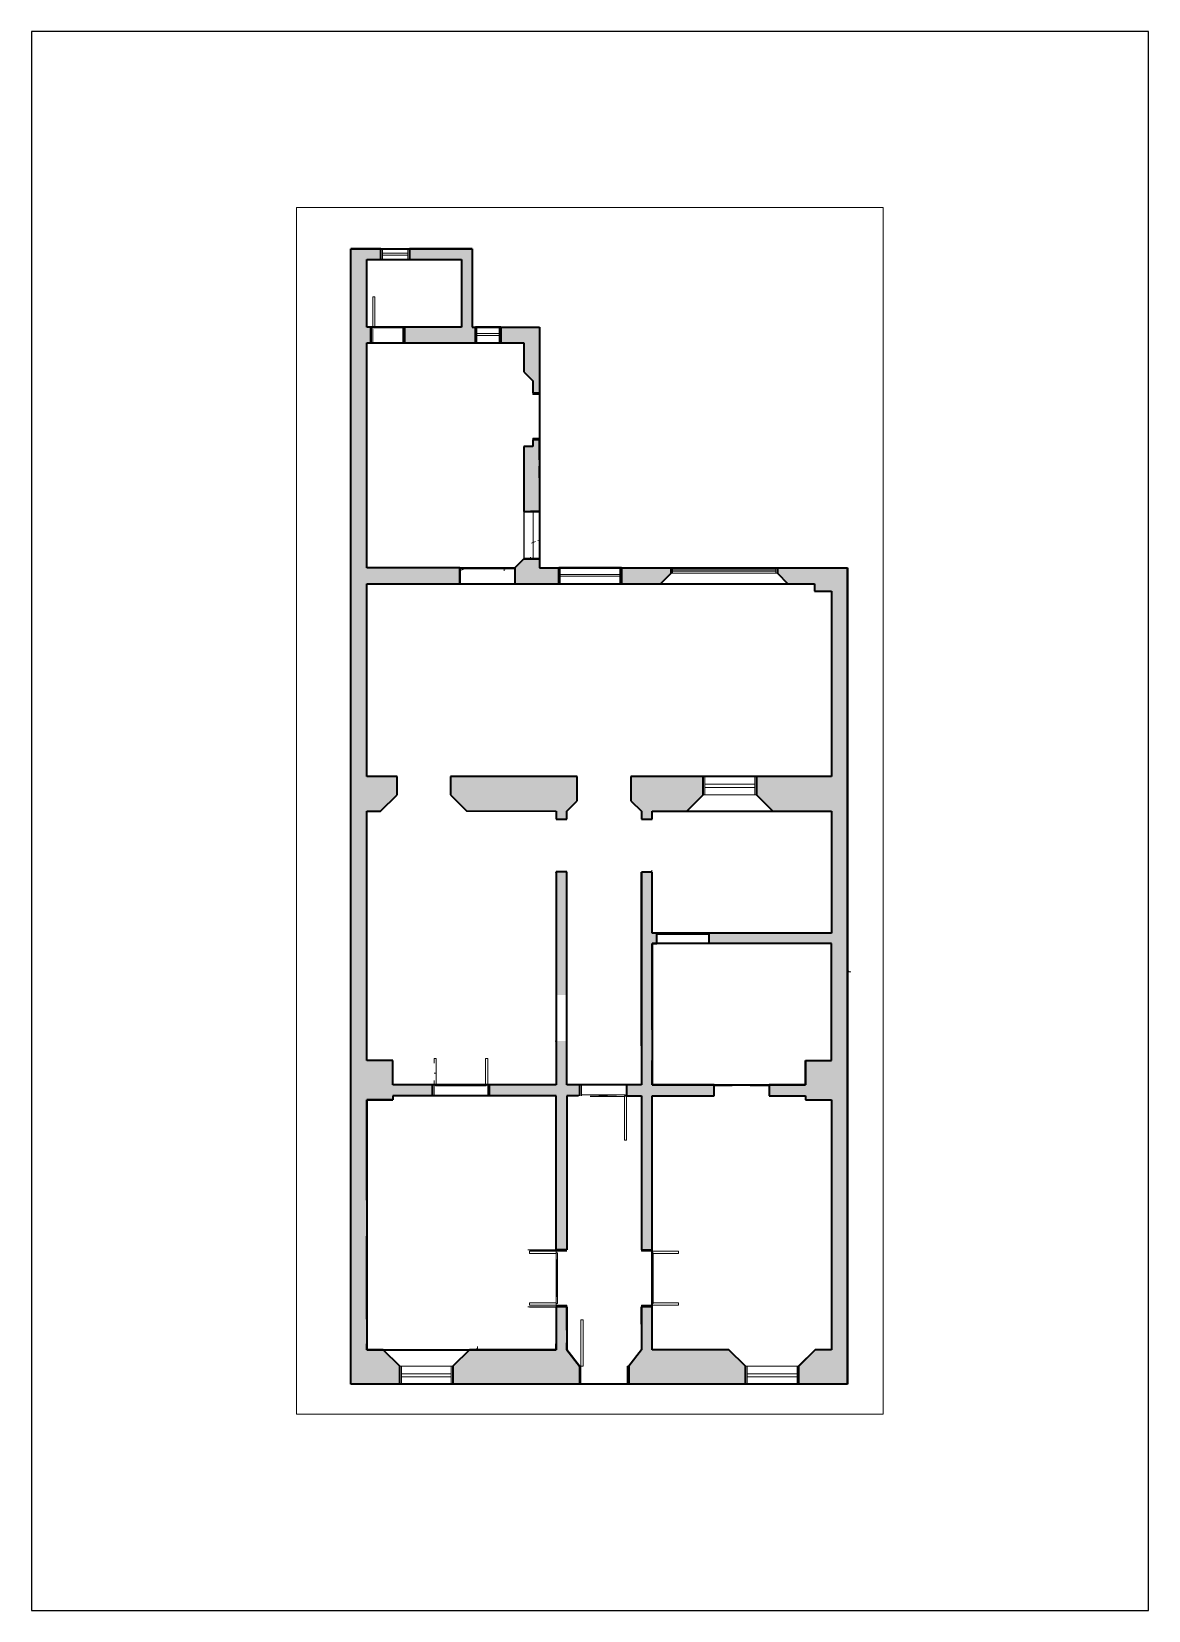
# Paper-space layout 'Layout1' of a CAD drawing. Header units: millimetres. Extents: x 64 to 274, y 59 to 356.
# The model-space entities are those that its viewports show. They can reach past a viewport. Long polylines and large blocks are cut down to what shows.
import ezdxf

# ---------------------------------------------------------------- set-up
doc = ezdxf.new("R2010")
doc.units = ezdxf.units.MM
for name, color, linetype, lineweight in [('A-ALV-___-___-EXI', 250, 'Continuous', 35), ('A-JAN-___-___-EXI', 250, 'Continuous', 25), ('A-POR-___-___-EXI', 250, 'Continuous', 25)]:
    doc.layers.add(name, color=color, linetype=linetype, lineweight=lineweight)

# ---------------------------------------------------------------- blocks, each defined once
blk = doc.blocks.new('SVG - A4-22916376-Não nomeada')
at = {"layer": 'A-JAN-___-___-EXI'}
for p, q in [((64.29, 356.5), (64.29, 59.5)), ((274.29, 356.5), (64.29, 356.5)), ((274.29, 59.5), (274.29, 356.5)), ((64.29, 59.5), (274.29, 59.5))]:
    blk.add_line(p, q, dxfattribs=at)

msp = doc.modelspace()

# ---------------------------------------------------------------- hatches: boundary and pattern name
at = {"layer": 'A-ALV-___-___-EXI'}
h = msp.add_hatch(color=11, dxfattribs=at)
h.paths.add_polyline_path([(6686, -37680), (7604, -37680), (7604, -37341), (7294, -37031), (6986, -37031), (6986, -32330), (7476, -32330), (7476, -32252), (8220, -32252), (8220, -32051), (7476, -32051), (7476, -31590), (6986, -31590), (6986, -26902), (7245, -26902), (7556, -26591), (7556, -26251), (6986, -26251), (6986, -22622), (8735, -22622), (8735, -22322), (6986, -22322), (6986, -18093), (7064, -18093), (7064, -17793), (6986, -17793), (6986, -16524), (7246, -16524), (7246, -16322), (6686, -16322), (6686, -32568)])
h.paths.add_polyline_path([(8604, -37680), (10983, -37680), (10983, -37341), (10745, -37031), (10745, -36221), (10544, -36221), (10544, -37031), (8916, -37031), (8604, -37341)])
h.paths.add_polyline_path([(12020, -37680), (14107, -37680), (14107, -37341), (13794, -37031), (12348, -37031), (12348, -36221), (12149, -36221), (12149, -37031), (11911, -37341), (11911, -37680)])
h.paths.add_polyline_path([(15104, -37680), (16025, -37680), (16025, -22322), (14705, -22322), (14705, -22424), (14903, -22622), (15403, -22622), (15403, -22761), (15723, -22761), (15723, -26251), (14314, -26251), (14314, -26591), (14623, -26902), (15723, -26902), (15723, -29192), (13419, -29192), (13419, -29391), (15723, -29391), (15723, -31590), (15235, -31590), (15235, -32051), (14549, -32051), (14549, -32252), (15235, -32252), (15235, -32330), (15723, -32330), (15723, -37031), (15418, -37031), (15104, -37341)])
h.paths.add_polyline_path([(10745, -35151), (10745, -32252), (10993, -32252), (10993, -32051), (10744, -32051), (10744, -31222), (10544, -31222), (10544, -32051), (9289, -32051), (9289, -32252), (10544, -32252), (10544, -35151)])
h.paths.add_polyline_path([(12149, -35151), (12348, -35151), (12348, -32252), (13519, -32252), (13519, -32051), (12348, -32051), (12348, -29391), (12440, -29391), (12440, -29192), (12348, -29192), (12348, -28047), (12149, -28045), (12149, -32051), (11869, -32051), (11869, -32252), (12149, -32252), (12149, -32568)])
h.paths.add_polyline_path([(10744, -30356), (10744, -28042), (10544, -28042), (10544, -30356), (10549, -30356)])
h.paths.add_polyline_path([(10544, -27050), (10744, -27050), (10744, -26902), (10940, -26703), (10940, -26251), (8557, -26251), (8557, -26591), (8866, -26902), (10544, -26902)])
h.paths.add_polyline_path([(12348, -27050), (12348, -26902), (13002, -26902), (13313, -26591), (13313, -26251), (11952, -26251), (11952, -26703), (12149, -26902), (12149, -27050)])
h.paths.add_polyline_path([(10235, -22622), (10594, -22622), (10594, -22322), (10235, -22322), (10235, -22153), (9935, -22153), (9766, -22322), (9766, -22622)])
h.paths.add_polyline_path([(12510, -22622), (12707, -22424), (12707, -22322), (11774, -22322), (11774, -22622)])
h.paths.add_polyline_path([(10064, -21262), (10235, -21262), (10235, -19913), (10104, -19913), (10104, -20043), (9935, -20043), (9935, -21262)])
h.paths.add_polyline_path([(10104, -19032), (10235, -19032), (10235, -17793), (9505, -17793), (9505, -18093), (9935, -18093), (9935, -18633), (10104, -18803)])
h.paths.add_polyline_path([(7694, -18093), (9026, -18093), (9026, -17793), (8965, -17793), (8965, -16322), (7788, -16322), (7788, -16524), (8765, -16524), (8765, -17793), (7694, -17793)])

# ---------------------------------------------------------------- linework, layer by layer
for p, q in [((6686, -37680), (6686, -16322)), ((6686, -16322), (8965, -16322)), ((7246, -16322), (6686, -16322)), ((7246, -16524), (7246, -16322)), ((7788, -16322), (7788, -16524)), ((8965, -16322), (7788, -16322)), ((8965, -16322), (8965, -17793)), ((6986, -17793), (6986, -16524)), ((6986, -16524), (8765, -16524)), ((6986, -17793), (6986, -16524)), ((6986, -16524), (7246, -16524)), ((7788, -16524), (8765, -16524)), ((8765, -16524), (8765, -17793)), ((8765, -16524), (8765, -17793)), ((8765, -17793), (6986, -17793)), ((7064, -17793), (6986, -17793)), ((7064, -17793), (7064, -18093)), ((7064, -18093), (7064, -17793)), ((8765, -17793), (7694, -17793)), ((7694, -17793), (7694, -18093)), ((7694, -18093), (7694, -17793)), ((8965, -17793), (10235, -17793)), ((9026, -18093), (9026, -17793)), ((9505, -17793), (9026, -17793)), ((9026, -17793), (9026, -18093)), ((9505, -17793), (9505, -18093)), ((9505, -18093), (9505, -17793)), ((10235, -17793), (10235, -19093)), ((6986, -22322), (6986, -18093)), ((6986, -18093), (9935, -18093)), ((9026, -18093), (9505, -18093)), ((9935, -18093), (9935, -18633)), ((9935, -18633), (10104, -18803)), ((10104, -18803), (10104, -19032)), ((10104, -19032), (10235, -19032)), ((10235, -19093), (10235, -22322)), ((10104, -20043), (9935, -20043)), ((9935, -20043), (9935, -21262)), ((10235, -19913), (10104, -19913)), ((10104, -19913), (10104, -20043)), ((10235, -20288), (10235, -19913)), ((10235, -20628), (10235, -20413)), ((9935, -21262), (10235, -21262)), ((10235, -21262), (10064, -21262)), ((6986, -22322), (6986, -22045)), ((9935, -22153), (9766, -22322)), ((9935, -22153), (9766, -22322)), ((10235, -22153), (9935, -22153)), ((9935, -22153), (10235, -22153)), ((8735, -22322), (6986, -22322)), ((8735, -22322), (6986, -22322)), ((8735, -22622), (8735, -22322)), ((8735, -22322), (8735, -22622)), ((9766, -22322), (9766, -22622)), ((9766, -22322), (9766, -22622)), ((10235, -22322), (16025, -22322)), ((10594, -22622), (10594, -22322)), ((11774, -22322), (10594, -22322)), ((10594, -22322), (10594, -22622)), ((11774, -22322), (11774, -22622)), ((11774, -22622), (11774, -22322)), ((12510, -22622), (12707, -22424)), ((12707, -22424), (12707, -22322)), ((14705, -22322), (14705, -22424)), ((14705, -22424), (14903, -22622)), ((16025, -37680), (16025, -22322)), ((16025, -22322), (16025, -37680)), ((6986, -26251), (6986, -22622)), ((6986, -22622), (15403, -22622)), ((10594, -22622), (11774, -22622)), ((14903, -22622), (15403, -22622)), ((15246, -22622), (15403, -22622)), ((15403, -22622), (15403, -22761)), ((15403, -22622), (15403, -22761)), ((15403, -22761), (15723, -22761)), ((15723, -22761), (15723, -26251)), ((7556, -26251), (6986, -26251)), ((7556, -26591), (7556, -26251)), ((7556, -26591), (7556, -26251)), ((10940, -26251), (8557, -26251)), ((8557, -26251), (8557, -26591)), ((10940, -26705), (10940, -26251)), ((15723, -26251), (11952, -26251)), ((11952, -26251), (11952, -26703)), ((13313, -26591), (13313, -26251)), ((14314, -26251), (14314, -26591)), ((7245, -26902), (7556, -26591)), ((7245, -26902), (7556, -26591)), ((8557, -26591), (8866, -26902)), ((8557, -26591), (8857, -26893)), ((10744, -26902), (10940, -26703)), ((10744, -26902), (10940, -26705)), ((11952, -26703), (12149, -26902)), ((11952, -26703), (12149, -26902)), ((13002, -26902), (13313, -26591)), ((14314, -26591), (14623, -26902)), ((6986, -31590), (6986, -26902)), ((6986, -26902), (7245, -26902)), ((8857, -26893), (10544, -26902)), ((10544, -26902), (10544, -27050)), ((10744, -27050), (10744, -26902)), ((10744, -27050), (10744, -26902)), ((12149, -26902), (12149, -27050)), ((12149, -26902), (12149, -27050)), ((12348, -27050), (12348, -26902)), ((12348, -26902), (15723, -26902)), ((15723, -26902), (15723, -29192)), ((10544, -27050), (10744, -27050)), ((12149, -27050), (12348, -27050)), ((6986, -29079), (6986, -28042)), ((10744, -28042), (10544, -28042)), ((10544, -28042), (10544, -32051)), ((10744, -28042), (10544, -28042)), ((10544, -28042), (10544, -30356)), ((10744, -31222), (10744, -28042)), ((10744, -30356), (10744, -28042)), ((12149, -31313), (12149, -28045)), ((12149, -28045), (12149, -32051)), ((12348, -28047), (12149, -28045)), ((12348, -29192), (12348, -28047)), ((15723, -29192), (12348, -29192)), ((12348, -29391), (12348, -32051)), ((15723, -29391), (12348, -29391)), ((12348, -31014), (12348, -29391)), ((12348, -29391), (12440, -29391)), ((12440, -29391), (12440, -29192)), ((13419, -29391), (12440, -29391)), ((13419, -29192), (13419, -29391)), ((15723, -29391), (13419, -29391)), ((15723, -31590), (15723, -29391)), ((15723, -31014), (15723, -29391)), ((6986, -30356), (6986, -29612)), ((10544, -31222), (10544, -32051)), ((10744, -31313), (10744, -31222)), ((10744, -32051), (10744, -31222)), ((7476, -31590), (6986, -31590)), ((7476, -31640), (7476, -31590)), ((7476, -32051), (7476, -31590)), ((12348, -32051), (12348, -31590)), ((15235, -31590), (15235, -32051)), ((15235, -32051), (15235, -31590)), ((15235, -31590), (15723, -31590)), ((7476, -32051), (7476, -31968)), ((10544, -32051), (7476, -32051)), ((8220, -32051), (7476, -32051)), ((8220, -32252), (8220, -32051)), ((10156, -32051), (9289, -32051)), ((9289, -32051), (9289, -32252)), ((10544, -32051), (10470, -32051)), ((10744, -32051), (10744, -31971)), ((12149, -32051), (10744, -32051)), ((10993, -32051), (10744, -32051)), ((10993, -32252), (10993, -32051)), ((11899, -32051), (11869, -32051)), ((11869, -32051), (11869, -32252)), ((12149, -32051), (11899, -32051)), ((12149, -31971), (12149, -32051)), ((13519, -32051), (12348, -32051)), ((12348, -32051), (15235, -32051)), ((13519, -32252), (13519, -32051)), ((15235, -32051), (14549, -32051)), ((14549, -32051), (14549, -32252)), ((14549, -32051), (14549, -32252)), ((7476, -32330), (6986, -32330)), ((6986, -32330), (6986, -37031)), ((6986, -34215), (6986, -32330)), ((6986, -32330), (7476, -32330)), ((10544, -32252), (7476, -32252)), ((7476, -32252), (7476, -32330)), ((10544, -35151), (10544, -32252)), ((10965, -32252), (10745, -32252)), ((10745, -32252), (10745, -35151)), ((11869, -32252), (12149, -32252)), ((12149, -32252), (12149, -35151)), ((12348, -37031), (12348, -32252)), ((12348, -32252), (13519, -32252)), ((13336, -32252), (13519, -32252)), ((14549, -32252), (15235, -32252)), ((14549, -32252), (14801, -32252)), ((15081, -32252), (15235, -32252)), ((15235, -32252), (15235, -32330)), ((15235, -32252), (15235, -32330)), ((15235, -32330), (15723, -32330)), ((15723, -32330), (15723, -37031)), ((10544, -35151), (10544, -32956)), ((12348, -35151), (12348, -33117)), ((6986, -36456), (6986, -34895)), ((10745, -35151), (10544, -35151)), ((12149, -35151), (12348, -35151)), ((10544, -36221), (10544, -37031)), ((10745, -36221), (10544, -36221)), ((10544, -36221), (10544, -36456)), ((10745, -36660), (10745, -36221)), ((10745, -36221), (10745, -37031)), ((12149, -36551), (12149, -36221)), ((12149, -36221), (12149, -37031)), ((12348, -36221), (12149, -36221)), ((12348, -36334), (12348, -36221)), ((6986, -37031), (6986, -36921)), ((6986, -37031), (10544, -37031)), ((7294, -37031), (6986, -37031)), ((7604, -37341), (7294, -37031)), ((8916, -37031), (8604, -37341)), ((10544, -37031), (8916, -37031)), ((10544, -37031), (10544, -36921)), ((10745, -37031), (10745, -36900)), ((10745, -37031), (10983, -37341)), ((10983, -37341), (10745, -37031)), ((12149, -37031), (11911, -37341)), ((12149, -37031), (11911, -37341)), ((12149, -36911), (12149, -37031)), ((13794, -37031), (12348, -37031)), ((14107, -37341), (13794, -37031)), ((14107, -37341), (13794, -37031)), ((15418, -37031), (15104, -37341)), ((15418, -37031), (15106, -37342)), ((15723, -37031), (15418, -37031)), ((7604, -37680), (7604, -37341)), ((8604, -37341), (8604, -37680)), ((10983, -37341), (10983, -37680)), ((11911, -37341), (11911, -37680)), ((14107, -37680), (14107, -37341)), ((15104, -37341), (15104, -37680)), ((16025, -37680), (6686, -37680))]:
    msp.add_line(p, q, dxfattribs=at)
at = {"layer": 'A-ALV-___-___-EXI', "color": 28, "lineweight": 15}
for p, q in [((7788, -16322), (7246, -16322)), ((7246, -16524), (7788, -16524)), ((10104, -19032), (10104, -19064)), ((10104, -19064), (10235, -19064)), ((10104, -19913), (10104, -19882)), ((10104, -19882), (10235, -19882)), ((9935, -22153), (9935, -22122)), ((10064, -22153), (10064, -22122)), ((8748, -22370), (8822, -22341)), ((8869, -22322), (8892, -22314)), ((13313, -26591), (14314, -26591)), ((9219, -32051), (9259, -32051)), ((9289, -32051), (9259, -32051)), ((11023, -32051), (10993, -32051)), ((11828, -32252), (11869, -32252)), ((9068, -37031), (9045, -37008)), ((9068, -36970), (9068, -37031))]:
    msp.add_line(p, q, dxfattribs=at)
at = {"layer": 'A-ALV-___-___-EXI', "color": 18, "lineweight": 9}
for p, q in [((7681, -17808), (7681, -17781)), ((7681, -17781), (7681, -17808)), ((7085, -18086), (7085, -18093)), ((7085, -18086), (7085, -18093)), ((7681, -18093), (7681, -18086)), ((7681, -18086), (7681, -18093)), ((9935, -22153), (9935, -22122)), ((8729, -22322), (8729, -22314)), ((8729, -22314), (8729, -22322)), ((9568, -22314), (9568, -22381)), ((9687, -22322), (9568, -22322)), ((9700, -22314), (9774, -22314)), ((9774, -22314), (9700, -22314)), ((9650, -22622), (9766, -22619)), ((9650, -22622), (9766, -22619)), ((9766, -22619), (9650, -22622)), ((9650, -22622), (9766, -22619)), ((10531, -28051), (10531, -28042)), ((10531, -28042), (10531, -28051)), ((10531, -28051), (10531, -28042)), ((10531, -28042), (10531, -28051)), ((10531, -28051), (10531, -28042)), ((10531, -28051), (10531, -28042)), ((10544, -28051), (10531, -28051)), ((10544, -28051), (10531, -28051)), ((10557, -28030), (10557, -28042)), ((10557, -28030), (10557, -28042)), ((12346, -28010), (12346, -28047)), ((12346, -28047), (12347, -28010)), ((12346, -28010), (12346, -28047)), ((12346, -28047), (12347, -28010)), ((12346, -28047), (12347, -28010)), ((12346, -28047), (12347, -28010)), ((12440, -29217), (13392, -29192)), ((12440, -29217), (13392, -29192)), ((13392, -29192), (12440, -29217)), ((12440, -29217), (13392, -29192)), ((12440, -29217), (13419, -29217)), ((13419, -29217), (12440, -29217)), ((15712, -29924), (15723, -29924)), ((15723, -29925), (15712, -29936)), ((16025, -29923), (16046, -29902)), ((16025, -29924), (16084, -29924)), ((10531, -31231), (10531, -31222)), ((10531, -31222), (10531, -31231)), ((10531, -31231), (10531, -31222)), ((10531, -31222), (10531, -31231)), ((10531, -31231), (10531, -31222)), ((10531, -31231), (10531, -31222)), ((10544, -31231), (10531, -31231)), ((10544, -31231), (10531, -31231)), ((13512, -32040), (13512, -32051)), ((14559, -32040), (13512, -32040)), ((13512, -32040), (13512, -32051)), ((14559, -32040), (13512, -32040)), ((13519, -32066), (14559, -32040)), ((13519, -32066), (14559, -32040)), ((14559, -32040), (13519, -32066)), ((13519, -32066), (14559, -32040)), ((13519, -32066), (13853, -32066)), ((13853, -32066), (13519, -32066)), ((14193, -32066), (14549, -32066)), ((14549, -32066), (14193, -32066)), ((14559, -32051), (14559, -32040)), ((14559, -32040), (14559, -32051)), ((15017, -32042), (15027, -32051)), ((15026, -32051), (15026, -32042)), ((11021, -32239), (11021, -32252)), ((11021, -32239), (11021, -32252)), ((11843, -32265), (11843, -32239)), ((11843, -32239), (11843, -32265)), ((12348, -35180), (12348, -35151)), ((11012, -36471), (11053, -36471)), ((7294, -37031), (8916, -37031)), ((7604, -37341), (8604, -37341)), ((14107, -37341), (15104, -37341)), ((11881, -37633), (11881, -37680))]:
    msp.add_line(p, q, dxfattribs=at)
at = {"layer": 'A-JAN-___-___-EXI', "color": 28, "lineweight": 15}
for p, q in [((7279, -16524), (7279, -16322)), ((7757, -16524), (7757, -16322)), ((7279, -16403), (7757, -16403)), ((7757, -16443), (7279, -16443)), ((9056, -18093), (9056, -17793)), ((9476, -18093), (9476, -17793)), ((9056, -17912), (9476, -17912)), ((9056, -17953), (9476, -17953)), ((10624, -22622), (10624, -22322)), ((10624, -22451), (11744, -22451)), ((11744, -22481), (10624, -22481)), ((11744, -22622), (11744, -22322)), ((12707, -22424), (14705, -22424)), ((12736, -22424), (12736, -22322)), ((12736, -22362), (14676, -22362)), ((12736, -22384), (14676, -22384)), ((14676, -22424), (14676, -22322)), ((13342, -26251), (13342, -26591)), ((13342, -26391), (14284, -26391)), ((14284, -26251), (14284, -26591)), ((13342, -26452), (14284, -26452))]:
    msp.add_line(p, q, dxfattribs=at)
at = {"layer": 'A-JAN-___-___-EXI', "color": 18, "lineweight": 9}
for p, q in [((7635, -37341), (7635, -37680)), ((8574, -37341), (8574, -37680)), ((14137, -37341), (14137, -37680)), ((15076, -37341), (15076, -37680)), ((7635, -37483), (8574, -37483)), ((7635, -37543), (8574, -37543)), ((14137, -37483), (15076, -37483)), ((14137, -37543), (15076, -37543))]:
    msp.add_line(p, q, dxfattribs=at)
at = {"layer": 'A-POR-___-___-EXI', "color": 28, "lineweight": 15}
for p, q in [((7096, -17793), (7096, -17223)), ((7096, -17223), (7134, -17223)), ((7134, -17223), (7134, -17793)), ((7096, -17793), (7064, -17793)), ((7096, -18093), (7096, -17793)), ((7134, -17793), (7096, -17793)), ((7664, -18093), (7664, -17793)), ((7664, -17793), (7694, -17793)), ((10235, -19913), (10235, -19064)), ((10116, -22153), (10116, -21262)), ((10082, -21856), (10158, -21826)), ((10204, -21810), (10235, -21798)), ((8249, -31640), (8249, -31552)), ((8249, -31552), (8291, -31552)), ((8291, -31552), (8291, -32051)), ((9259, -31552), (9219, -31552)), ((9219, -31552), (9219, -32051)), ((9259, -32051), (9259, -31552)), ((8220, -32051), (8249, -32051)), ((8249, -32051), (8249, -31968)), ((8249, -32051), (8249, -32252)), ((8291, -32051), (8249, -32051)), ((9259, -32051), (9259, -32252)), ((11023, -32252), (11023, -32051)), ((11828, -33092), (11828, -32252)), ((11869, -32252), (11869, -33092)), ((11869, -33092), (11828, -33092)), ((10446, -35151), (10011, -35151)), ((10446, -36221), (10011, -36221)), ((11881, -37561), (11911, -37561)), ((11911, -37561), (11885, -37585))]:
    msp.add_line(p, q, dxfattribs=at)
at = {"layer": 'A-POR-___-___-EXI'}
for p, q in [((7694, -17793), (7064, -17793)), ((7064, -18093), (7694, -18093)), ((9935, -21262), (9935, -22153)), ((10235, -22153), (10235, -21262)), ((9766, -22322), (8735, -22322)), ((9766, -22622), (8735, -22622)), ((10044, -35151), (10544, -35151)), ((10044, -36221), (10544, -36221)), ((11881, -37341), (11881, -37680))]:
    msp.add_line(p, q, dxfattribs=at)
at = {"layer": 'A-POR-___-___-EXI', "color": 18, "lineweight": 9}
for p, q in [((7124, -17781), (7124, -17808)), ((7124, -17808), (7681, -17781)), ((7681, -17781), (7124, -17781)), ((7124, -17781), (7124, -17808)), ((7124, -17808), (7681, -17781)), ((7681, -17781), (7124, -17781)), ((7681, -17781), (7124, -17808)), ((7124, -17808), (7681, -17781)), ((7124, -17808), (7681, -17808)), ((7681, -17808), (7124, -17808)), ((7681, -18086), (7085, -18086)), ((7681, -18086), (7085, -18086)), ((7538, -18093), (7681, -18086)), ((7538, -18093), (7681, -18086)), ((7681, -18086), (7538, -18093)), ((7538, -18093), (7681, -18086)), ((9774, -22314), (8735, -22340)), ((8735, -22340), (9774, -22314)), ((9774, -22314), (8735, -22340)), ((8735, -22340), (9774, -22314)), ((8735, -22340), (9766, -22340)), ((9766, -22340), (8735, -22340)), ((9559, -22314), (9590, -22345)), ((9766, -22619), (8735, -22619)), ((9766, -22619), (8735, -22619)), ((8249, -31828), (8279, -31828)), ((8278, -32040), (8278, -32066)), ((8278, -32066), (9232, -32040)), ((9232, -32040), (8278, -32040)), ((8278, -32040), (8278, -32066)), ((8278, -32066), (9232, -32040)), ((9232, -32040), (8278, -32040)), ((9232, -32040), (8278, -32066)), ((8278, -32066), (9232, -32040)), ((8278, -32066), (9232, -32066)), ((9232, -32066), (8278, -32066)), ((9232, -32066), (9232, -32040)), ((9232, -32040), (9232, -32066)), ((11843, -32239), (11021, -32239)), ((11843, -32239), (11021, -32239)), ((11185, -32260), (11843, -32239)), ((11185, -32260), (11843, -32239)), ((11843, -32239), (11185, -32260)), ((11185, -32260), (11843, -32239)), ((11185, -32265), (11843, -32265)), ((11843, -32265), (11185, -32265)), ((10544, -35180), (10044, -35180)), ((10044, -35180), (10044, -35221)), ((10044, -35221), (10544, -35221)), ((10544, -35151), (10544, -35180)), ((10544, -35180), (10745, -35180)), ((10544, -35221), (10544, -35180)), ((10544, -35207), (10544, -36161)), ((10544, -36161), (10570, -35207)), ((10570, -35207), (10544, -35207)), ((10544, -35207), (10544, -36161)), ((10544, -36161), (10570, -35207)), ((10570, -35207), (10544, -35207)), ((10544, -36161), (10570, -35207)), ((10544, -36161), (10570, -35207)), ((10570, -35207), (10570, -36161)), ((10570, -35207), (10570, -36161)), ((12149, -35151), (12149, -35180)), ((12149, -35180), (12348, -35180)), ((12346, -35207), (12346, -36161)), ((12346, -36161), (12372, -35207)), ((12372, -35207), (12346, -35207)), ((12346, -35207), (12346, -36161)), ((12346, -36161), (12372, -35207)), ((12372, -35207), (12346, -35207)), ((12346, -36161), (12372, -35207)), ((12346, -36161), (12372, -35207)), ((12348, -35180), (12348, -35221)), ((12849, -35180), (12348, -35180)), ((12348, -35221), (12849, -35221)), ((12372, -35207), (12372, -36161)), ((12372, -35207), (12372, -36161)), ((12849, -35221), (12849, -35180)), ((10544, -36152), (10044, -36152)), ((10044, -36152), (10044, -36191)), ((10044, -36191), (10544, -36191)), ((10544, -36191), (10544, -36152)), ((10570, -36161), (10544, -36161)), ((10570, -36161), (10544, -36161)), ((10544, -36221), (10544, -36191)), ((10544, -36191), (10745, -36191)), ((10745, -36191), (10745, -36221)), ((12149, -36221), (12149, -36191)), ((12149, -36191), (12348, -36191)), ((12372, -36161), (12346, -36161)), ((12372, -36161), (12346, -36161)), ((12849, -36152), (12348, -36152)), ((12348, -36152), (12348, -36191)), ((12348, -36191), (12348, -36221)), ((12348, -36191), (12849, -36191)), ((12849, -36191), (12849, -36152)), ((11012, -37341), (11012, -36471)), ((11053, -36471), (11053, -37341)), ((10983, -37341), (11012, -37341)), ((11012, -37341), (11012, -37680)), ((11053, -37341), (11012, -37341)), ((11911, -37341), (11881, -37341)), ((11881, -37341), (11881, -37493))]:
    msp.add_line(p, q, dxfattribs=at)

psp = doc.layouts.get("Layout1")

# ---------------------------------------------------------------- block references
at = {"layer": 'A-POR-___-___-EXI'}
psp.add_blockref('SVG - A4-22916376-Não nomeada', (0, 0), dxfattribs=at)

# ---------------------------------------------------------------- viewports
at = {"layer": 'A-ALV-___-___-EXI'}
psp.add_viewport(center=(169.26, 209.92), size=(110.33, 226.97), view_center_point=(11178.73, -26893.01), view_height=22696.997, dxfattribs=at)

doc.saveas('drawing.dxf')
